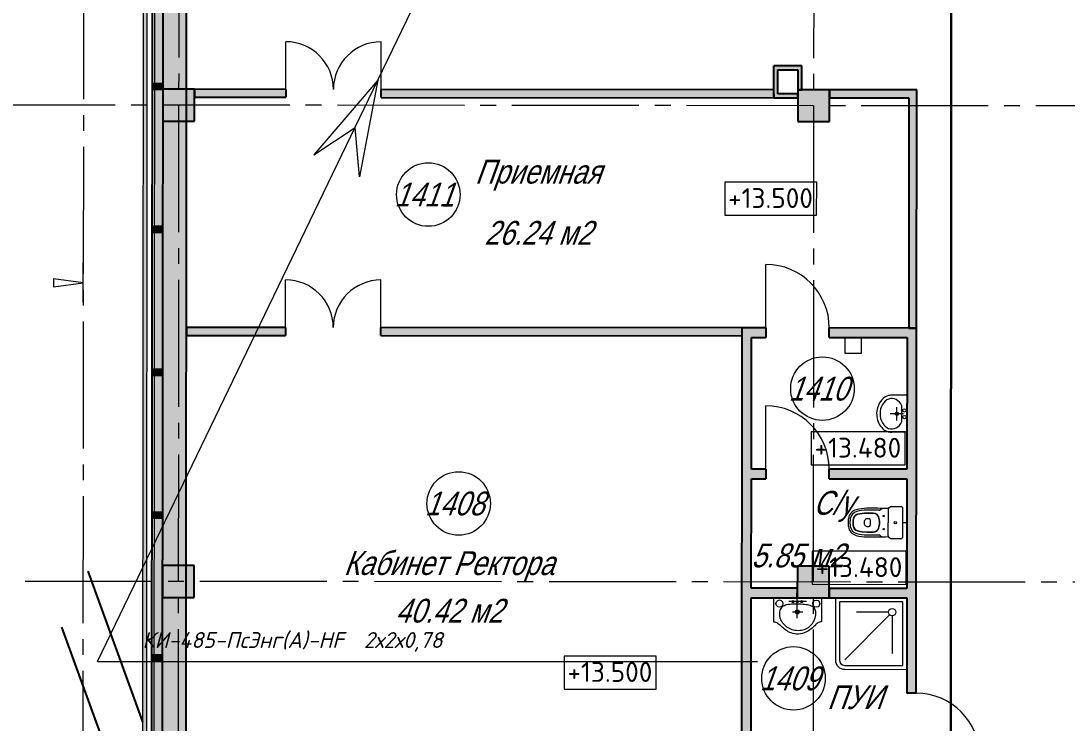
# Model space of a CAD drawing. Header units: millimetres. Extents: x 1949 to 134543, y 1145 to 48705.
# Drawn here: x 108238 to 114829, y 32576 to 36998 of the extents above; entities that cross this region are included whole.
import ezdxf

# ---------------------------------------------------------------- set-up
doc = ezdxf.new("R2010")
doc.units = ezdxf.units.MM
doc.linetypes.add('LTYPE_5', pattern=[1100, 800, -100, 100, -100])
doc.linetypes.add('штриховая', pattern=[0.75, 0.5, -0.25])
for name, color, linetype, lineweight, true_color in [('STANDARD', 18, 'Continuous', 25, 0x000000), ('Общий01', 18, 'Continuous', 13, 0x000000), ('Общий02', 18, 'Continuous', 18, 0x000000), ('Стена', 18, 'Continuous', 50, 0x000000), ('Текст_1_10', 18, 'Continuous', 25, 0x000000)]:
    doc.layers.add(name, color=color, linetype=linetype, lineweight=lineweight, true_color=true_color)
doc.layers.add('АГПТ', color=7, linetype='Continuous')
doc.layers.add('Горизонтали--MAJ', color=56, linetype='Continuous', lineweight=5)
doc.layers.add('Оси', color=30, linetype='LTYPE_5', lineweight=9)
doc.styles.add('ARIALUNICODEMS', font='ARIALUNI.ttf')
doc.styles.add('GOST-2.304_Type-B_italic', font='GOST_Common Italic.ttf')
doc.styles.add('ISOCPEUR', font='isocpeur.ttf')

msp = doc.modelspace()

# ---------------------------------------------------------------- hatches: boundary and pattern name
at = {"layer": 'Общий01', "linetype": 'Continuous', "lineweight": 5}
for points in [[(109022.7, 24868.1), (109036.3, 42068.1), (109011.3, 42068.1), (108997.7, 24868.1)], [(109122.7, 24868), (109136.3, 42068), (109086.3, 42068), (109072.7, 24868)], [(109272.7, 24867.9), (109286.3, 42067.9), (109136.3, 42068), (109122.7, 24868)], [(109131.8, 36368), (109331.8, 36367.8), (109331.9, 36567.8), (109131.9, 36568)], [(113131.8, 36364.8), (113331.8, 36364.7), (113331.9, 36564.7), (113131.9, 36564.8)], [(109129.4, 33368), (109329.4, 33367.8), (109329.6, 33567.8), (109129.6, 33568)], [(113129.4, 33364.8), (113329.4, 33364.7), (113329.6, 33564.7), (113129.6, 33564.8)]]:
    msp.add_hatch(color=252, dxfattribs=at).paths.add_polyline_path(points)
at = {"layer": 'Общий02', "linetype": 'Continuous', "lineweight": 5}
for points in [[(109067, 36603), (109066.9, 36568), (109131.9, 36568), (109132, 36603)], [(109066.3, 35703), (109066.2, 35668), (109131.2, 35668), (109131.3, 35703)], [(109065.5, 34803), (109065.5, 34768), (109130.5, 34768), (109130.5, 34803)], [(109064.8, 33903), (109064.8, 33868), (109129.8, 33868), (109129.8, 33903)], [(109064.1, 33003), (109064.1, 32968), (109129.1, 32968), (109129.1, 33003)]]:
    msp.add_hatch(color=252, dxfattribs=at).paths.add_polyline_path(points)
at = {"layer": 'Стена', "linetype": 'Continuous', "lineweight": 5}
for points in [[(112982.1, 36714.9), (112981.9, 36539.9), (113006.9, 36539.9), (113007.1, 36714.9)], [(113157.1, 36714.8), (113007.1, 36714.9), (113007, 36689.9), (113157, 36689.8)], [(113156.9, 36564.8), (113157, 36689.8), (113132, 36689.8), (113131.9, 36564.8)], [(113131.9, 36539.8), (112981.9, 36539.9), (112981.9, 36514.9), (113131.9, 36514.8)], [(113831.9, 36564.3), (113331.9, 36564.7), (113331.9, 36514.7), (113831.9, 36514.3)], [(113880.8, 35064.2), (113881.9, 36564.2), (113831.9, 36564.3), (113830.8, 35064.3)], [(112780.7, 35005.1), (112778.1, 31765.1), (112838.1, 31765), (112840.7, 35005)], [(112839.4, 33365), (113129.4, 33364.8), (113129.5, 33424.8), (112839.5, 33425)], [(113819.5, 33424.3), (113329.5, 33424.7), (113329.4, 33364.7), (113819.4, 33364.3)]]:
    msp.add_hatch(color=252, dxfattribs=at).paths.add_polyline_path(points)
h = msp.add_hatch(color=252, dxfattribs=at)
h.paths.add_polyline_path([(112981.9, 36564.9), (110506.9, 36566.9), (110506.9, 36516.9), (112981.9, 36514.9)])
h.paths.add_polyline_path([(109906.9, 36517.4), (109906.9, 36567.4), (109331.9, 36567.8), (109331.9, 36517.8)])
h = msp.add_hatch(color=252, dxfattribs=at)
h.paths.add_polyline_path([(112780.8, 35065.1), (110505.8, 35066.9), (110505.7, 35016.9), (112780.7, 35015.1)])
h.paths.add_polyline_path([(109905.7, 35017.4), (109905.8, 35067.4), (109280.8, 35067.9), (109280.7, 35017.9)])
h = msp.add_hatch(color=252, dxfattribs=at)
h.paths.add_polyline_path([(113330.7, 35004.7), (113880.7, 35004.2), (113880.8, 35064.2), (113330.8, 35064.7)])
h.paths.add_polyline_path([(112930.7, 35005), (112930.8, 35065), (112780.8, 35065.1), (112780.7, 35005.1)])
h = msp.add_hatch(color=252, dxfattribs=at)
h.paths.add_polyline_path([(113878.9, 32764.2), (113880.7, 35004.2), (113820.7, 35004.3), (113818.9, 32764.3)])
h.paths.add_polyline_path([(113877.2, 30564.2), (113817.2, 30564.3), (113815.6, 28564.3), (113875.6, 28564.2)])
h.paths.add_polyline_path([(113818.6, 32364.3), (113817.6, 31064.3), (113877.6, 31064.2), (113878.6, 32364.2)])
h = msp.add_hatch(color=252, dxfattribs=at)
h.paths.add_polyline_path([(113330, 34114.7), (113820, 34114.3), (113820, 34174.3), (113330, 34174.7)])
h.paths.add_polyline_path([(112930, 34115), (112930, 34175), (112840, 34175), (112840, 34115)])

# ---------------------------------------------------------------- linework, layer by layer
at = {"layer": 'STANDARD', "color": 252, "linetype": 'Continuous', "lineweight": 5}
for p, q in [((113430.6, 34904.6), (113430.7, 35004.6)), ((113430.7, 35004.6), (113530.7, 35004.5)), ((113530.7, 35004.5), (113530.6, 34904.5)), ((113530.6, 34904.5), (113430.6, 34904.6))]:
    msp.add_line(p, q, dxfattribs=at)
at = {"layer": 'STANDARD', "color": 252, "linetype": 'Continuous', "lineweight": 25}
for p, q in [((108659.4, 33532.4), (109003.8, 32584)), ((108494.8, 33180.1), (109003.2, 31779.9))]:
    msp.add_line(p, q, dxfattribs=at)
at = {"layer": 'АГПТ', "lineweight": 15}
for points in [[(110487.2, 36624.4), (111399.8, 38516.3)], [(108721.3, 32962.9), (112878.9, 32962.9)]]:
    msp.add_lwpolyline(points, dxfattribs=at)
at = {"layer": 'АГПТ', "color": 6, "lineweight": 30}
msp.add_lwpolyline([(119704.6, 22916.4), (119704.5, 22803.7), (121392.5, 22802.4), (121397.2, 28753.7), (114092.7, 28764.1), (114100.2, 38234.9), (112634.3, 38234.9), (112634.5, 38465.2)], dxfattribs=at)
at = {"layer": 'АГПТ', "color": 0, "lineweight": 15}
for points in [[(108721.3, 32962.9), (110487.2, 36624.4), (110083.7, 36155.4), (110344.1, 36327.6)], [(108721.3, 32962.9), (110487.2, 36624.4), (110371.5, 36016.6), (110344.1, 36327.6)]]:
    msp.add_lwpolyline(points, dxfattribs=at)
at = {"layer": 'Горизонтали--MAJ', "color": 252, "linetype": 'Continuous', "lineweight": 5}
for p, q in [((113652.8, 34601.7), (113646.9, 34592.6)), ((113661.2, 34611.9), (113652.8, 34601.7)), ((113670.6, 34620.9), (113661.2, 34611.9)), ((113681.1, 34628.5), (113670.6, 34620.9)), ((113692.5, 34634.5), (113681.1, 34628.5)), ((113704.6, 34638.6), (113692.5, 34634.5)), ((113710.8, 34640), (113704.6, 34638.6)), ((113717.1, 34640.9), (113710.8, 34640)), ((113724.7, 34641.2), (113717.1, 34640.9)), ((113820.4, 34641.2), (113724.8, 34641.2)), ((113820.2, 34407.4), (113820.4, 34641.2)), ((113629.9, 34540.1), (113629.1, 34528.8)), ((113631.6, 34551.3), (113629.9, 34540.1)), ((113634.1, 34562.2), (113631.6, 34551.3)), ((113637.6, 34572.8), (113634.1, 34562.2)), ((113641.8, 34582.9), (113637.6, 34572.8)), ((113646.9, 34592.6), (113641.8, 34582.9)), ((113756.5, 34481.8), (113756.6, 34566.8)), ((113788.4, 34475), (113788.5, 34573.6)), ((113629.1, 34528.8), (113629.2, 34517.5)), ((113629.2, 34517.5), (113630.2, 34506.3)), ((113630.2, 34506.3), (113632, 34495.2)), ((113632, 34495.2), (113634.8, 34484.3)), ((113634.8, 34484.3), (113638.3, 34473.8)), ((113638.3, 34473.8), (113642.8, 34463.7)), ((113799.1, 34524.3), (113714.1, 34524.4)), ((113642.8, 34463.7), (113648, 34454.2)), ((113648, 34454.2), (113654.1, 34445.2)), ((113654.1, 34445.2), (113660.9, 34437)), ((113660.9, 34437), (113666.7, 34431.2)), ((113666.7, 34431.2), (113672.8, 34426)), ((113672.8, 34426), (113679.4, 34421.3)), ((113679.4, 34421.3), (113686.2, 34417.2)), ((113686.2, 34417.2), (113693.4, 34413.8)), ((113693.4, 34413.8), (113700.9, 34411.1)), ((113700.9, 34411.1), (113707.1, 34409.4)), ((113707.1, 34409.4), (113713.5, 34408.2)), ((113713.5, 34408.2), (113724.6, 34407.4)), ((113820.2, 34407.4), (113724.6, 34407.4)), ((113652.1, 33919.5), (113660.9, 33928.2)), ((113701.6, 33922), (113701.6, 33840)), ((113721.1, 33940), (113782.5, 33939.9)), ((113791.6, 33933.1), (113791.6, 33839.9)), ((113573, 33814.1), (113579.4, 33814.1)), ((113573.1, 33863.6), (113579.4, 33863.6)), ((113701.5, 33755.5), (113701.6, 33837.5)), ((113701.6, 33838.7), (113701.6, 33840)), ((113701.6, 33838.7), (113701.6, 33837.5)), ((113791.6, 33837.4), (113791.5, 33744.2)), ((113791.6, 33839.9), (113791.6, 33838.7)), ((113791.6, 33839.3), (113819.8, 33839.3)), ((113791.6, 33838.7), (113791.6, 33837.4)), ((113652, 33758.1), (113660.7, 33749.3)), ((113782.4, 33737.4), (113721, 33737.5)), ((112981.8, 33212.3), (112981.9, 33364.9)), ((112981.9, 33364.9), (113281.9, 33364.7)), ((112997.7, 33340.1), (113005.6, 33348.2)), ((113005.6, 33348.2), (113016.8, 33351.3)), ((113016.8, 33351.3), (113028, 33348.2)), ((113028, 33348.2), (113035.9, 33340)), ((113099.1, 33346.9), (113102.1, 33347.7)), ((113102.1, 33347.7), (113105.1, 33346.9)), ((113126.4, 33346.9), (113129.4, 33347.7)), ((113129.3, 33237.3), (113129.4, 33364.8)), ((113129.4, 33347.7), (113132.4, 33346.9)), ((113153.7, 33346.8), (113156.7, 33347.7)), ((113156.7, 33347.7), (113159.7, 33346.8)), ((113229.7, 33339.9), (113237.6, 33348)), ((113237.6, 33348), (113248.8, 33351.1)), ((113248.8, 33351.1), (113260, 33348)), ((113260, 33348), (113267.9, 33339.9)), ((113281.9, 33364.7), (113281.8, 33213.8)), ((113369.2, 33364.6), (113369.1, 32973.6)), ((113819.4, 33364.3), (113369.2, 33364.6)), ((113819.1, 32914.3), (113819.4, 33364.3)), ((112994.6, 33328.7), (112997.7, 33340.1)), ((112997.6, 33317.3), (112994.6, 33328.7)), ((113005.6, 33309.2), (112997.6, 33317.3)), ((113016.8, 33306.1), (113005.6, 33309.2)), ((113027.9, 33309.2), (113016.8, 33306.1)), ((113018.7, 33284.3), (113017.1, 33276.5)), ((113021.3, 33291.3), (113018.7, 33284.3)), ((113024.8, 33297.5), (113021.3, 33291.3)), ((113029.2, 33303), (113024.8, 33297.5)), ((113035.9, 33317.3), (113027.9, 33309.2)), ((113034.5, 33307.7), (113029.2, 33303)), ((113040.6, 33311.8), (113034.5, 33307.7)), ((113035.9, 33340), (113039, 33328.6)), ((113039, 33328.6), (113035.9, 33317.3)), ((113047.6, 33315.3), (113040.6, 33311.8)), ((113055.3, 33318.1), (113047.6, 33315.3)), ((113063.8, 33320.5), (113055.3, 33318.1)), ((113073, 33322.3), (113063.8, 33320.5)), ((113083, 33323.6), (113073, 33322.3)), ((113187, 33341.6), (113076, 33341.7)), ((113093.6, 33324.6), (113083, 33323.6)), ((113104.9, 33325.1), (113093.6, 33324.6)), ((113096.1, 33341.6), (113096.9, 33344.7)), ((113096.9, 33338.6), (113096.1, 33341.6)), ((113096.9, 33344.7), (113099.1, 33346.9)), ((113099.1, 33336.4), (113096.9, 33338.6)), ((113102.1, 33335.5), (113099.1, 33336.4)), ((113105.1, 33336.4), (113102.1, 33335.5)), ((113116.8, 33325.2), (113104.9, 33325.1)), ((113105.1, 33346.9), (113107.3, 33344.7)), ((113107.2, 33338.6), (113105.1, 33336.4)), ((113108.1, 33341.6), (113107.2, 33338.6)), ((113107.3, 33344.7), (113108.1, 33341.6)), ((113129.4, 33325.1), (113116.8, 33325.2)), ((113119.3, 33276.4), (113120.6, 33281.6)), ((113120.6, 33281.6), (113124.3, 33285.3)), ((113123.4, 33341.6), (113124.2, 33344.7)), ((113124.2, 33338.5), (113123.4, 33341.6)), ((113124.2, 33344.7), (113126.4, 33346.9)), ((113126.4, 33336.4), (113124.2, 33338.5)), ((113124.3, 33285.3), (113129.3, 33286.7)), ((113129.4, 33335.5), (113126.4, 33336.4)), ((113129.3, 33286.7), (113134.4, 33285.3)), ((113132.4, 33336.4), (113129.4, 33335.5)), ((113141.3, 33324.8), (113129.4, 33325.1)), ((113129.4, 33325.1), (113129.4, 33325.1)), ((113132.4, 33346.9), (113134.5, 33344.7)), ((113134.5, 33338.5), (113132.4, 33336.4)), ((113134.4, 33285.3), (113138, 33281.6)), ((113134.5, 33344.7), (113135.4, 33341.6)), ((113135.4, 33341.6), (113134.5, 33338.5)), ((113138, 33281.6), (113139.4, 33276.4)), ((113152.8, 33324.3), (113141.3, 33324.8)), ((113150.7, 33341.6), (113151.5, 33344.7)), ((113151.5, 33338.5), (113150.7, 33341.6)), ((113151.5, 33344.7), (113153.7, 33346.8)), ((113153.7, 33336.3), (113151.5, 33338.5)), ((113163.7, 33323.7), (113152.8, 33324.3)), ((113156.7, 33335.5), (113153.7, 33336.3)), ((113159.7, 33336.3), (113156.7, 33335.5)), ((113159.7, 33346.8), (113161.8, 33344.7)), ((113161.8, 33338.5), (113159.7, 33336.3)), ((113161.8, 33344.7), (113162.7, 33341.6)), ((113162.7, 33341.6), (113161.8, 33338.5)), ((113174.2, 33322.8), (113163.7, 33323.7)), ((113184.1, 33321.6), (113174.2, 33322.8)), ((113193.4, 33320.1), (113184.1, 33321.6)), ((113202.1, 33318.2), (113193.4, 33320.1)), ((113210.1, 33315.9), (113202.1, 33318.2)), ((113217.4, 33313.1), (113210.1, 33315.9)), ((113224, 33309.8), (113217.4, 33313.1)), ((113229.8, 33305.9), (113224, 33309.8)), ((113226.6, 33328.5), (113229.7, 33339.9)), ((113229.6, 33317.1), (113226.6, 33328.5)), ((113237.6, 33309), (113229.6, 33317.1)), ((113234.7, 33301.3), (113229.8, 33305.9)), ((113238.9, 33296.1), (113234.7, 33301.3)), ((113248.8, 33305.9), (113237.6, 33309)), ((113242.1, 33290.2), (113238.9, 33296.1)), ((113244.4, 33283.4), (113242.1, 33290.2)), ((113245.7, 33275.9), (113244.4, 33283.4)), ((113260, 33309), (113248.8, 33305.9)), ((113267.9, 33317.1), (113260, 33309)), ((113267.9, 33339.9), (113271, 33328.5)), ((113271, 33328.5), (113267.9, 33317.1)), ((113794.4, 33339.3), (113394.1, 33339.6)), ((113394.1, 33339.6), (113394.1, 32973.6)), ((113794.1, 32939.3), (113794.4, 33339.3)), ((113017.1, 33276.5), (113016.4, 33267.8)), ((113016.4, 33267.8), (113016.7, 33258.3)), ((113016.7, 33258.3), (113018, 33249)), ((113018, 33249), (113020, 33240)), ((113020, 33240), (113022.9, 33231.3)), ((113022.9, 33231.3), (113026.5, 33223)), ((113026.5, 33223), (113030.8, 33215.1)), ((113100, 33276.5), (113164.1, 33276.4)), ((113120.6, 33271.3), (113119.3, 33276.4)), ((113124.3, 33267.6), (113120.6, 33271.3)), ((113129.3, 33266.2), (113124.3, 33267.6)), ((113134.4, 33267.6), (113129.3, 33266.2)), ((113138, 33271.3), (113134.4, 33267.6)), ((113139.4, 33276.4), (113138, 33271.3)), ((113230.1, 33211.7), (113234.5, 33220)), ((113234.5, 33220), (113238.2, 33228.8)), ((113238.2, 33228.8), (113241.3, 33238.1)), ((113241.3, 33238.1), (113243.7, 33247.9)), ((113243.7, 33247.9), (113245.3, 33258.1)), ((113245.3, 33258.1), (113246, 33267.5)), ((113246, 33267.5), (113245.7, 33275.9)), ((113710.8, 33258.3), (113428.1, 32973.6)), ((113704.1, 33274.5), (113501.1, 33274.6)), ((113726.9, 33251.6), (113726.7, 33013.5)), ((112988, 33211.5), (112981.8, 33212.3)), ((112981.8, 33212.3), (112981.8, 33212.3)), ((112994.1, 33209.7), (112988, 33211.5)), ((113000, 33207.1), (112994.1, 33209.7)), ((113005.8, 33203.6), (113000, 33207.1)), ((113011.6, 33199.5), (113005.8, 33203.6)), ((113017.5, 33194.9), (113011.6, 33199.5)), ((113023.4, 33189.8), (113017.5, 33194.9)), ((113029.5, 33184.4), (113023.4, 33189.8)), ((113035.8, 33178.8), (113029.5, 33184.4)), ((113030.8, 33215.1), (113035.8, 33207.6)), ((113035.8, 33207.6), (113041.4, 33200.5)), ((113042.4, 33173.1), (113035.8, 33178.8)), ((113041.4, 33200.5), (113047.6, 33193.9)), ((113049.3, 33167.4), (113042.4, 33173.1)), ((113047.6, 33193.9), (113054.4, 33187.9)), ((113056.6, 33161.9), (113049.3, 33167.4)), ((113054.4, 33187.9), (113061.8, 33182.3)), ((113064.4, 33156.6), (113056.6, 33161.9)), ((113061.8, 33182.3), (113069.5, 33177.3)), ((113072.6, 33151.7), (113064.4, 33156.6)), ((113069.5, 33177.3), (113077.8, 33172.9)), ((113081.4, 33147.4), (113072.6, 33151.7)), ((113077.8, 33172.9), (113086.4, 33169.1)), ((113086.4, 33169.1), (113095.4, 33165.9)), ((113095.4, 33165.9), (113104.8, 33163.4)), ((113104.8, 33163.4), (113114.4, 33161.5)), ((113114.4, 33161.5), (113124.3, 33160.4)), ((113124.3, 33160.4), (113134.4, 33160)), ((113134.4, 33160), (113144.9, 33160.4)), ((113144.9, 33160.4), (113155.1, 33161.6)), ((113155.1, 33161.6), (113164.9, 33163.5)), ((113164.9, 33163.5), (113174.2, 33166.2)), ((113174.2, 33166.2), (113183, 33169.6)), ((113183, 33169.6), (113191.3, 33173.8)), ((113192.2, 33152.7), (113183, 33148.3)), ((113191.3, 33173.8), (113199.2, 33178.5)), ((113200.7, 33157.4), (113192.2, 33152.7)), ((113199.2, 33178.5), (113206.5, 33184)), ((113208.4, 33162.5), (113200.7, 33157.4)), ((113206.5, 33184), (113213.3, 33190)), ((113215.4, 33167.8), (113208.4, 33162.5)), ((113213.3, 33190), (113219.5, 33196.7)), ((113221.9, 33173.2), (113215.4, 33167.8)), ((113219.5, 33196.7), (113225.1, 33203.9)), ((113227.9, 33178.7), (113221.9, 33173.2)), ((113225.1, 33203.9), (113230.1, 33211.7)), ((113233.6, 33184.1), (113227.9, 33178.7)), ((113239, 33189.3), (113233.6, 33184.1)), ((113244.1, 33194.3), (113239, 33189.3)), ((113249.1, 33198.9), (113244.1, 33194.3)), ((113254.1, 33203), (113249.1, 33198.9)), ((113259.2, 33206.6), (113254.1, 33203)), ((113264.4, 33209.6), (113259.2, 33206.6)), ((113269.8, 33211.9), (113264.4, 33209.6)), ((113275.6, 33213.3), (113269.8, 33211.9)), ((113281.8, 33213.8), (113275.6, 33213.3)), ((113090.9, 33143.6), (113081.4, 33147.4)), ((113101, 33140.5), (113090.9, 33143.6)), ((113111.9, 33138.3), (113101, 33140.5)), ((113123.5, 33137), (113111.9, 33138.3)), ((113136.1, 33136.9), (113123.5, 33137)), ((113149.5, 33138.6), (113136.1, 33136.9)), ((113136.1, 33136.9), (113136.1, 33136.9)), ((113161.7, 33141.2), (113149.5, 33138.6)), ((113172.8, 33144.4), (113161.7, 33141.2)), ((113183, 33148.3), (113172.8, 33144.4)), ((113428, 32939.6), (113794.1, 32939.3)), ((113428, 32914.6), (113819.1, 32914.3))]:
    msp.add_line(p, q, dxfattribs=at)
for centre, radius in [((113756.6, 34524.3), 10.6), ((113804.4, 34545.5), 10.6), ((113804.4, 34503), 10.6), ((113673.6, 33880), 3.75), ((113746.4, 33838.7), 6.75), ((113673.5, 33797.5), 3.75), ((113129.3, 33276.4), 12.5), ((113726.9, 33274.4), 22.8)]:
    msp.add_circle(centre, radius, dxfattribs=at)
for centre, radius, start, end in [((113517.2, 33855.2), 67, 104.49421, 171.13854), ((113517.2, 33855.2), 55, 104.49421, 171.13854), ((113517.2, 33855.2), 37, 104.49421, 171.13854), ((113517.2, 33855.2), 35, 104.49421, 171.13854), ((113569.3, 33653.8), 275, 90.66418, 104.49422), ((113569.3, 33653.8), 263, 90.66418, 104.49422), ((113569.3, 33653.8), 245, 90.66418, 104.49422), ((113569.3, 33653.8), 243, 90.66418, 104.49422), ((113598, 31178.9), 2750, 87.81856, 90.66418), ((113598, 31178.9), 2738, 89.01836, 90.66418), ((113598, 31178.9), 2720, 89.78993, 90.66419), ((113598, 31178.9), 2718, 89.78993, 90.66419), ((113607.8, 33861.4), 37.5, 19.93871, 89.78992), ((113607.8, 33861.4), 35.5, 19.93871, 89.78992), ((113645.1, 33926.5), 10, 269.01836, 314.95472), ((113714.1, 33922), 12.5, 106.16995, 179.95474), ((113709.2, 33938.8), 5, 286.16995, 325.0175), ((113721.1, 33930.5), 9.5, 89.95473, 145.01749), ((113782.5, 33929.9), 10, 28.9716, 89.95474), ((113787.6, 33933.1), 4, 359.9547, 24.74322), ((113614.1, 33840.1), 165, 171.13854, 180.38881), ((113614.1, 33837.6), 165, 179.52066, 188.7709), ((113517.2, 33822.6), 67, 188.77091, 255.41525), ((113614.1, 33840.1), 153, 171.13854, 180.42285), ((113614.1, 33837.6), 153, 179.48662, 188.7709), ((113517.2, 33822.6), 55, 188.77091, 255.41525), ((113614.1, 33840.1), 135, 171.13854, 180.48524), ((113614.1, 33837.6), 135, 179.4242, 188.7709), ((113517.2, 33822.6), 37, 188.77091, 255.41525), ((113614.1, 33840.1), 133, 171.13854, 180.49321), ((113614.1, 33837.6), 133, 179.41622, 188.7709), ((113517.2, 33822.6), 35, 188.77091, 255.41525), ((113573.1, 33840.1), 23.5, 89.95473, 183.00379), ((113573.1, 33837.6), 23.5, 176.90564, 269.95472), ((113579.4, 33853.6), 10, 9.66988, 89.95473), ((113579.4, 33824.1), 10, 269.95473, 350.23958), ((113500.6, 33837.6), 90, 350.23958, 0.75054), ((113500.6, 33840.1), 90, 359.15892, 9.66989), ((113549.1, 33837.6), 98, 339.97074, 0.68557), ((113549.1, 33840.1), 98, 359.22389, 19.93873), ((113549.1, 33837.6), 100, 339.97074, 0.67096), ((113549.1, 33840.1), 100, 359.23851, 19.93873), ((113569.6, 34023.9), 275, 255.41524, 269.24528), ((113569.6, 34023.9), 263, 255.41524, 269.24528), ((113569.6, 34023.9), 245, 255.41524, 269.24528), ((113569.6, 34023.9), 243, 255.41524, 269.24528), ((113602.2, 36498.7), 2750, 269.24527, 272.09089), ((113602.2, 36498.7), 2738, 269.24527, 270.8911), ((113602.2, 36498.7), 2720, 269.24527, 270.11952), ((113602.2, 36498.7), 2718, 269.24527, 270.11952), ((113607.8, 33816.2), 35.5, 270.11952, 339.97074), ((113607.8, 33816.2), 37.5, 270.11952, 339.97074), ((113644.9, 33751), 10, 44.95473, 90.8911), ((113714, 33755.5), 12.5, 179.95472, 253.7395), ((113709.1, 33738.7), 5, 34.89195, 73.7395), ((113787.5, 33744.2), 4, 335.16625, 359.95476), ((113721, 33747), 9.5, 214.89196, 269.95472), ((113782.4, 33747.4), 10, 269.95473, 330.93787), ((113428.1, 32973.6), 59, 179.98701, 269.95472), ((113428.1, 32973.6), 34, 179.98701, 269.95472)]:
    msp.add_arc(centre, radius, start, end, dxfattribs=at)
msp.add_ellipse((113724.7, 34524.3), major_axis=(-0.1, -95.6), ratio=0.777778, start_param=2.111896, end_param=7.312882, dxfattribs=at)
at = {"layer": 'Общий01', "color": 252, "linetype": 'LTYPE_5', "lineweight": 5}
for p, q in [((109237.1, 43067.9), (109210.6, 9567.9)), ((113237.1, 43064.7), (113210.6, 9564.7)), ((130831.9, 36450.8), (103011.9, 36472.8)), ((131065.2, 33450.6), (103009.5, 33472.8))]:
    msp.add_line(p, q, dxfattribs=at)
at = {"layer": 'Общий01', "color": 252, "linetype": 'Continuous', "lineweight": 13}
for p, q in [((109011.3, 42068.1), (108997.7, 24868.1)), ((109036.3, 42068.1), (109022.7, 24868.1)), ((109072.7, 24868), (109086.3, 42068)), ((109122.7, 24868), (109136.3, 42068))]:
    msp.add_line(p, q, dxfattribs=at)
at = {"layer": 'Общий01', "color": 252, "linetype": 'Continuous', "lineweight": 25}
for p, q in [((109136.3, 42068), (109122.7, 24868)), ((109272.7, 24867.9), (109286.3, 42067.9)), ((109131.9, 36568), (109131.8, 36368)), ((109331.9, 36567.8), (109131.9, 36568)), ((109331.8, 36367.8), (109331.9, 36567.8)), ((113131.9, 36564.8), (113131.8, 36364.8)), ((113331.9, 36564.7), (113131.9, 36564.8)), ((113331.8, 36364.7), (113331.9, 36564.7)), ((109131.8, 36368), (109331.8, 36367.8)), ((113131.8, 36364.8), (113331.8, 36364.7)), ((109129.6, 33568), (109129.4, 33368)), ((109329.6, 33567.8), (109129.6, 33568)), ((109329.4, 33367.8), (109329.6, 33567.8)), ((113129.6, 33564.8), (113129.4, 33364.8)), ((113329.6, 33564.7), (113129.6, 33564.8)), ((113329.4, 33364.7), (113329.6, 33564.7)), ((109129.4, 33368), (109329.4, 33367.8)), ((113129.4, 33364.8), (113329.4, 33364.7))]:
    msp.add_line(p, q, dxfattribs=at)
at = {"layer": 'Общий02', "color": 252, "linetype": 'LTYPE_5', "lineweight": 5}
msp.add_line((108637.7, 43905.3), (108624.9, 27703.4), dxfattribs=at)
at = {"layer": 'Общий02', "color": 252, "linetype": 'Continuous', "lineweight": 25}
for p, q in [((109057.6, 24868.3), (109071.2, 42067.8)), ((109067, 36603), (109066.9, 36568)), ((109132, 36603), (109067, 36603)), ((109131.9, 36568), (109132, 36603)), ((109066.9, 36568), (109131.9, 36568)), ((109066.3, 35703), (109066.2, 35668)), ((109066.2, 35668), (109131.2, 35668)), ((109131.3, 35703), (109066.3, 35703)), ((109131.2, 35668), (109131.3, 35703)), ((109065.5, 34803), (109065.5, 34768)), ((109130.5, 34803), (109065.5, 34803)), ((109130.5, 34768), (109130.5, 34803)), ((109065.5, 34768), (109130.5, 34768)), ((109064.8, 33903), (109064.8, 33868)), ((109129.8, 33903), (109064.8, 33903)), ((109129.8, 33868), (109129.8, 33903)), ((109064.8, 33868), (109129.8, 33868)), ((109064.1, 33003), (109064.1, 32968)), ((109129.1, 33003), (109064.1, 33003)), ((109064.1, 32968), (109129.1, 32968)), ((109129.1, 32968), (109129.1, 33003))]:
    msp.add_line(p, q, dxfattribs=at)
at = {"layer": 'Общий02', "color": 252, "linetype": 'Continuous', "lineweight": 13}
for p, q in [((109071.2, 42067.8), (109057.6, 24868.3)), ((109072.7, 24868), (109086.3, 42068)), ((109122.6, 24868), (109136.2, 42067.8)), ((109122.7, 24868), (109136.3, 42068))]:
    msp.add_line(p, q, dxfattribs=at)
at = {"layer": 'Общий02', "color": 252, "linetype": 'Continuous', "lineweight": 5}
for p, q in [((108630.9, 35224.1), (108631.1, 35474.1)), ((108631, 35349.1), (108443.5, 35374.4)), ((108443.5, 35374.4), (108443.5, 35324.2)), ((108443.5, 35324.2), (108631, 35349.1))]:
    msp.add_line(p, q, dxfattribs=at)
at = {"layer": 'Оси', "color": 252, "linetype": 'Continuous', "lineweight": 5}
for p, q in [((112672.1, 35983.2), (112671.9, 35774.8)), ((113251.3, 35982.7), (112672.1, 35983.2)), ((113251.1, 35774.4), (113251.3, 35982.7)), ((112671.9, 35774.8), (113251.1, 35774.4)), ((113216.7, 34410.7), (113216.5, 34202.4)), ((113808.4, 34410.2), (113216.7, 34410.7)), ((113808.2, 34201.9), (113808.4, 34410.2)), ((113216.5, 34202.4), (113808.2, 34201.9)), ((113223.6, 33658.7), (113223.5, 33450.4)), ((113815.3, 33658.2), (113223.6, 33658.7)), ((113815.1, 33449.9), (113815.3, 33658.2)), ((113223.5, 33450.4), (113815.1, 33449.9)), ((111660.5, 32998.2), (111660.4, 32789.9)), ((112239.7, 32997.7), (111660.5, 32998.2)), ((112239.5, 32789.4), (112239.7, 32997.7)), ((111660.4, 32789.9), (112239.5, 32789.4))]:
    msp.add_line(p, q, dxfattribs=at)
at = {"layer": 'Стена', "color": 252, "linetype": 'Continuous', "lineweight": 5}
for p, q in [((109906.9, 36567.4), (109907.2, 36867.4)), ((110506.9, 36566.9), (110507.2, 36866.9)), ((112930.8, 35065), (112931.1, 35465)), ((109905.8, 35067.4), (109906, 35367.4)), ((110505.8, 35066.9), (110506, 35366.9)), ((112930, 34175), (112930.4, 34575))]:
    msp.add_line(p, q, dxfattribs=at)
at = {"layer": 'Стена', "color": 252, "linetype": 'Continuous', "lineweight": 25}
for p, q in [((112981.9, 36514.9), (112982.1, 36714.9)), ((113007.1, 36714.9), (112982.1, 36714.9)), ((113157.1, 36714.8), (113007.1, 36714.9)), ((113157, 36689.8), (113157.1, 36714.8)), ((113006.9, 36539.9), (113007, 36689.9)), ((113007, 36689.9), (113132, 36689.8)), ((113132, 36689.8), (113131.9, 36564.8)), ((113156.9, 36564.8), (113157, 36689.8)), ((109906.9, 36567.4), (109331.9, 36567.8)), ((109331.9, 36567.8), (109331.9, 36517.8)), ((109331.9, 36517.8), (109906.9, 36517.4)), ((109906.9, 36567.4), (109906.9, 36517.4)), ((110506.9, 36516.9), (110506.9, 36566.9)), ((112981.9, 36564.9), (110506.9, 36566.9)), ((110506.9, 36516.9), (112981.9, 36514.9)), ((112981.9, 36539.9), (112981.9, 36514.9)), ((112981.9, 36514.9), (113131.9, 36514.8)), ((113131.9, 36539.8), (113006.9, 36539.9)), ((113131.9, 36564.8), (113156.9, 36564.8)), ((113131.9, 36514.8), (113131.9, 36539.8)), ((113831.9, 36564.3), (113331.9, 36564.7)), ((113331.9, 36564.7), (113331.9, 36514.7)), ((113331.9, 36514.7), (113831.9, 36514.3)), ((113831.9, 36514.3), (113830.8, 35064.3)), ((113881.9, 36564.2), (113831.9, 36564.3)), ((113880.8, 35064.2), (113881.9, 36564.2)), ((109280.8, 35067.9), (109280.7, 35017.9)), ((109905.8, 35067.4), (109280.8, 35067.9)), ((109905.8, 35067.4), (109905.7, 35017.4)), ((110505.7, 35016.9), (110505.8, 35066.9)), ((112780.8, 35065.1), (110505.8, 35066.9)), ((112780.8, 35065.1), (112780.7, 35015.1)), ((112930.8, 35065), (112780.8, 35065.1)), ((112930.8, 35065), (112930.7, 35005)), ((113330.7, 35004.7), (113330.8, 35064.7)), ((113830.8, 35064.3), (113330.8, 35064.7)), ((113830.8, 35064.3), (113880.8, 35064.2)), ((113880.8, 35064.2), (113830.8, 35064.3)), ((113880.7, 35004.2), (113880.8, 35064.2)), ((109280.7, 35017.9), (109905.7, 35017.4)), ((110505.7, 35016.9), (112780.7, 35015.1)), ((112780.7, 35005.1), (112778.4, 32125.1)), ((112780.7, 35015.1), (112780.7, 35005.1)), ((112840, 34175), (112840.7, 35005)), ((112840.7, 35005), (112930.7, 35005)), ((113330.7, 35004.7), (113820.7, 35004.3)), ((113820.7, 35004.3), (113820, 34174.3)), ((113878.9, 32764.2), (113880.7, 35004.2)), ((112930, 34175), (112840, 34175)), ((112930, 34175), (112930, 34115)), ((113330, 34114.7), (113330, 34174.7)), ((113820, 34174.3), (113330, 34174.7)), ((112839.5, 33425), (112840, 34115)), ((112840, 34115), (112930, 34115)), ((113330, 34114.7), (113820, 34114.3)), ((113820, 34114.3), (113819.5, 33424.3)), ((113129.5, 33424.8), (112839.5, 33425)), ((113129.4, 33364.8), (113129.5, 33424.8)), ((113329.5, 33424.7), (113329.4, 33364.7)), ((113819.5, 33424.3), (113329.5, 33424.7)), ((112838.6, 32310.9), (112839.4, 33365)), ((112839.4, 33365), (113129.4, 33364.8)), ((113329.4, 33364.7), (113819.4, 33364.3)), ((113819.4, 33364.3), (113818.9, 32764.3)), ((113878.9, 32764.2), (113818.9, 32764.3))]:
    msp.add_line(p, q, dxfattribs=at)
at = {"layer": 'Стена', "color": 252, "linetype": 'Continuous', "lineweight": 5}
for centre, radius, start, end in [((109906.9, 36567.4), 300, 359.95473, 89.95473), ((110506.9, 36566.9), 300, 89.95473, 179.95473), ((112930.8, 35065), 400, 359.95473, 89.95473), ((109905.8, 35067.4), 300, 359.95473, 89.95473), ((110505.8, 35066.9), 300, 89.95473, 179.95473), ((112930, 34175), 400, 359.95473, 89.95473), ((113878.6, 32364.2), 400, 359.95473, 89.95473)]:
    msp.add_arc(centre, radius, start, end, dxfattribs=at)
at = {"layer": 'Текст_1_10', "color": 252, "linetype": 'Continuous', "lineweight": 5}
for centre in [(110804.5, 35904.8), (113287.5, 34682.4), (110995.9, 33959.2), (113105.3, 32857.6)]:
    msp.add_circle(centre, 200, dxfattribs=at)

# ---------------------------------------------------------------- texts
at = {"layer": 'АГПТ', "color": 1, "linetype": 'штриховая', "lineweight": 30, "insert": (109003.8, 33149.1), "char_height": 100, "width": 2660.544, "attachment_point": 1, "style": 'GOST-2.304_Type-B_italic'}
msp.add_mtext('{\\fISOCPEUR|b0|i1|c204|p34;\\C0;КИ-485-ПсЭнг(А)-HF  2х2х0,78}', dxfattribs=at)
at = {"layer": 'Общий01', "color": 252, "linetype": 'Continuous', "lineweight": 5, "style": 'ARIALUNICODEMS', "oblique": 20, "width": 0.8}
for s, p in [('Приемная', (111098.3, 35974.2)), ('26.24 м2', (111157, 35589.2)), ('С/у', (113228.9, 33888.3)), ('5.85 м2', (112838.9, 33557.1)), ('Кабинет Ректора', (110271.1, 33509.4)), ('40.42 м2', (110596.9, 33209.1)), ('ПУИ', (113316.4, 32664.4))]:
    msp.add_text(s, height=150, rotation=359.95473, dxfattribs=at).set_placement(p)
at = {"layer": 'Оси', "color": 252, "linetype": 'Continuous', "lineweight": 5, "style": 'ISOCPEUR'}
for s, p in [('+13.500', (112692.8, 35820.6)), ('+13.480', (113237.4, 34248.2)), ('+13.480', (113244.4, 33496.2)), ('+13.500', (111681.2, 32835.7))]:
    msp.add_text(s, height=125, rotation=359.95473, dxfattribs=at).set_placement(p)
at = {"layer": 'Текст_1_10', "color": 252, "linetype": 'Continuous', "lineweight": 5, "style": 'ARIALUNICODEMS', "oblique": 20, "width": 0.8}
for s, p in [('1411', (110591.4, 35829.9)), ('1410', (113074.4, 34607.6)), ('1408', (110782.8, 33884.4)), ('1409', (112892.3, 32782.7))]:
    msp.add_text(s, height=150, rotation=359.95473, dxfattribs=at).set_placement(p)

doc.saveas('drawing.dxf')
